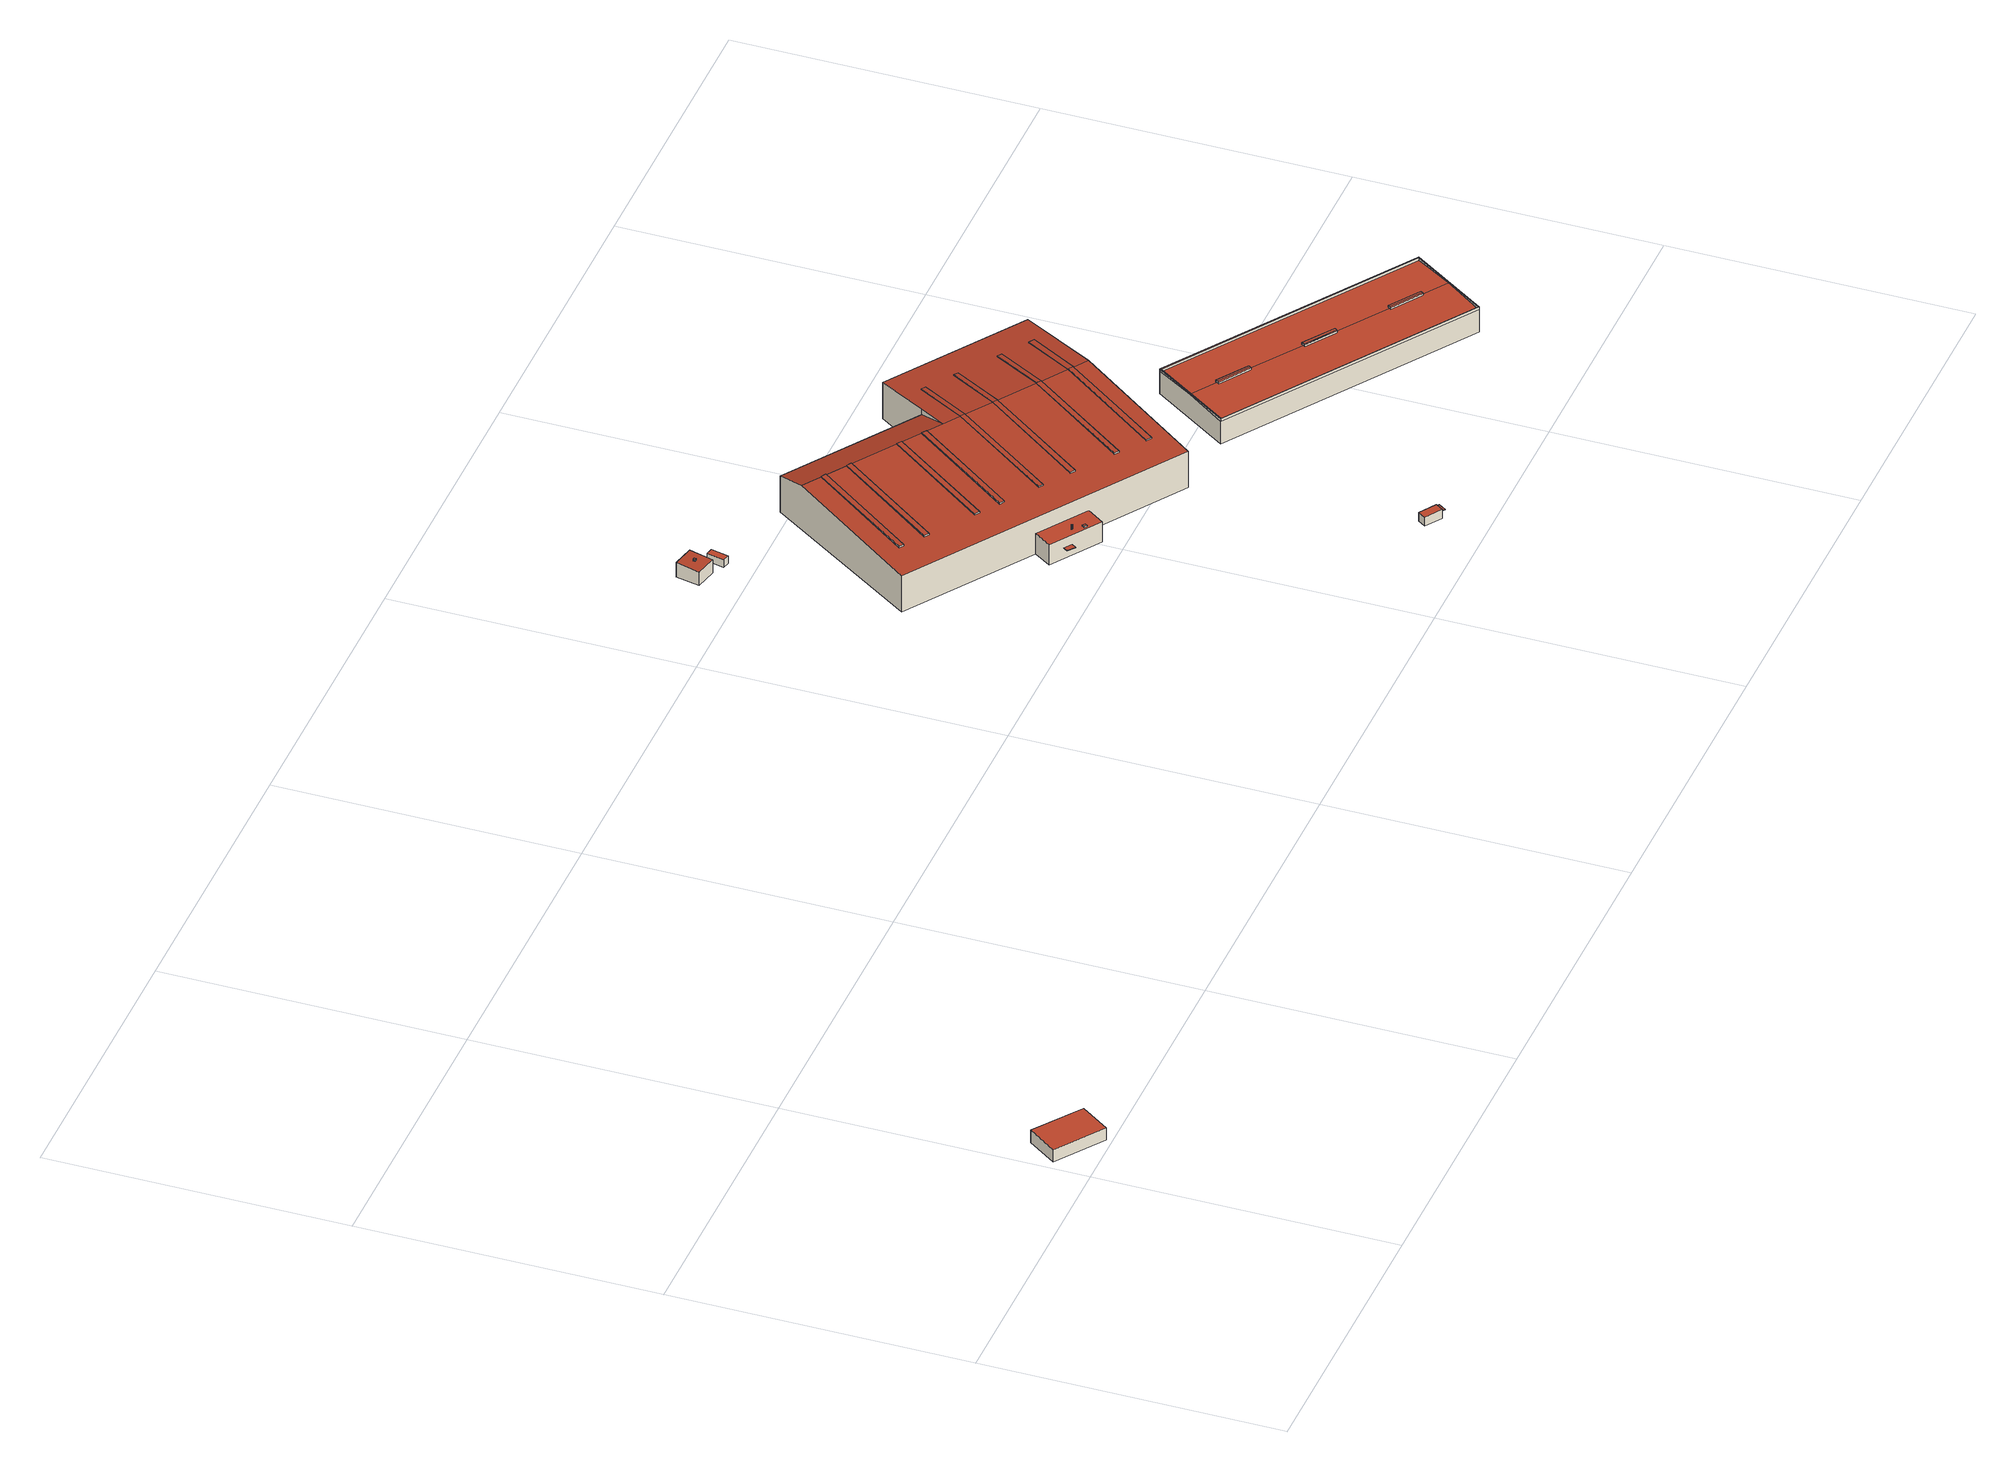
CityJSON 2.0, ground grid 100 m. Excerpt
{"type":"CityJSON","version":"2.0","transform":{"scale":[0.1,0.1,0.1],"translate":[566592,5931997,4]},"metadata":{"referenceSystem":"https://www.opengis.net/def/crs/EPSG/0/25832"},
"CityObjects":{
"building1":{"type":"Building","attributes":{"Grundfläche 2D":"234.494460","Grundhöhe NN":"6.971"},"geometry":[{"type":"Solid","lod":"3","boundaries":[[[[0,1,2,3]],[[4,5,3,2]],[[5,6,0,3]],[[6,7,1,0]],[[7,4,2,1]],[[7,6,5,4]]]],"semantics":{"surfaces":[{"type":"RoofSurface"},{"type":"WallSurface"},{"type":"GroundSurface"}],"values":[[0,1,1,1,1,2]]}}]},
"building2":{"type":"Building","attributes":{"Grundfläche 2D":"61.806204","Grundhöhe NN":"5.851"},"children":["building2-1"],"geometry":[{"type":"Solid","lod":"3","boundaries":[[[[8,9,10,11]],[[12,13,11,10]],[[13,14,8,11]],[[14,15,9,8]],[[15,12,10,9]],[[15,14,13,12]]]],"semantics":{"surfaces":[{"type":"RoofSurface"},{"type":"WallSurface"},{"type":"GroundSurface"}],"values":[[0,1,1,1,1,2]]}}]},
"building2-1":{"type":"BuildingInstallation","parents":["building2"],"geometry":[{"type":"MultiSurface","lod":"3","boundaries":[[[16,17,18,19]],[[19,18,20,21]],[[21,22,16,19]],[[22,23,17,16]],[[18,17,23,20]]],"semantics":{"surfaces":[{"type":"RoofSurface"},{"type":"WallSurface"}],"values":[0,1,1,1,1]}}]},
"building3":{"type":"Building","attributes":{"Grundfläche 2D":"14.506475","Grundhöhe NN":"5.823"},"geometry":[{"type":"Solid","lod":"3","boundaries":[[[[24,25,26,27]],[[28,29,27,26]],[[29,30,24,27]],[[30,31,25,24]],[[31,28,26,25]],[[31,30,29,28]]]],"semantics":{"surfaces":[{"type":"RoofSurface"},{"type":"WallSurface"},{"type":"GroundSurface"}],"values":[[0,1,1,1,1,2]]}}]},
"building4":{"type":"Building","attributes":{"Grundfläche 2D":"19.798422","Grundhöhe NN":"5.386"},"geometry":[{"type":"Solid","lod":"3","boundaries":[[[[32,33,34,35]],[[36,37,35,34]],[[37,38,32,35]],[[38,39,33,32]],[[39,36,34,33]],[[39,38,37,36]]]],"semantics":{"surfaces":[{"type":"RoofSurface"},{"type":"WallSurface"},{"type":"GroundSurface"}],"values":[[0,1,1,1,1,2]]}}]},
"building5":{"type":"Building","attributes":{"Grundfläche 2D":"3.130596","Grundhöhe NN":"8.133"},"geometry":[{"type":"Solid","lod":"3","boundaries":[[[[40,41,42,43]],[[44,45,43,42]],[[45,46,40,43]],[[46,47,41,40]],[[47,44,42,41]],[[47,46,45,44]]]],"semantics":{"surfaces":[{"type":"RoofSurface"},{"type":"WallSurface"},{"type":"GroundSurface"}],"values":[[0,1,1,1,1,2]]}}]},
"building6":{"type":"Building","attributes":{"Grundfläche 2D":"7856.985399","Grundhöhe NN":"4.659"},"children":["building6-1","building6-2","building6-3"],"geometry":[{"type":"Solid","lod":"3","boundaries":[[[[48,49,50,51,52,53,54]],[[55,56,51,50]],[[57,58,59,60]],[[59,61,62,60]],[[63,64,65,66]],[[67,68,69,70,71,72,73,74,75,76,77,78,79,80,81,82,83,84,85,86,87,88],[89,90,91,92,86],[93,94,95,96],[97,98,99,100],[101,102,103,104]],[[86,92,89]],[[105,106,107,72,71,108,109,110,111,112,68,67,113,114,115,85,84,116,117,118,119,120,121,81,80,122,123,124,125,126,127,76,75,128,129]],[[130,86,85,131]],[[132,133,134,135]],[[136,137,138,139]],[[140,141,142,143]],[[141,144,145,146,147,142]],[[148,149,150,151]],[[152,151,150]],[[150,153,154,155,152]],[[156,157,158,159]],[[160,161,162,163]],[[85,115,131]],[[48,124,123,122,80,50,49]],[[55,50,80,79]],[[79,78,56,55]],[[52,51,56,78,77,76,127,126,125,54,53]],[[125,124,48,54]],[[91,90,135,134]],[[132,135,90,89]],[[89,92,133,132]],[[134,133,92,91]],[[101,104,139,138]],[[136,139,104,103]],[[103,102,137,136]],[[138,137,102,101]],[[109,108,71,70,145,144,141,140,110]],[[70,69,146,145]],[[142,147,146,69,68,112,111,143]],[[111,110,140,143]],[[83,82,58,57]],[[82,81,59,58]],[[120,119,61,59,81,121]],[[119,118,62,61]],[[57,60,62,118,117,116,84,83]],[[66,65,96,95]],[[63,66,95,94]],[[64,63,94,93]],[[65,64,93,96]],[[74,73,149,148]],[[149,73,72,150]],[[107,106,153,150,72]],[[106,105,154,153]],[[105,129,128,75,74,148,151,152,155,154]],[[99,98,159,158]],[[156,159,98,97]],[[97,100,157,156]],[[158,157,100,99]],[[161,160,164,165]],[[161,165,166,162]],[[163,162,166,167]],[[168,113,67,88,169,170]],[[114,113,168,171]],[[131,115,114,171,172]],[[130,131,172,173]],[[87,86,130,173,174]],[[160,163,167,169,88,87,174,164]],[[170,169,167,166,165,164,174,173,172,171,168]]]],"semantics":{"surfaces":[{"type":"RoofSurface"},{"type":"WallSurface"},{"type":"GroundSurface"}],"values":[[0,0,0,0,0,0,0,0,0,0,0,0,0,0,0,0,0,0,1,1,1,1,1,1,1,1,1,1,1,1,1,1,1,1,1,1,1,1,1,1,1,1,1,1,1,1,1,1,1,1,1,1,1,1,1,1,1,1,1,1,1,1,1,2]]}}]},
"building6-1":{"type":"BuildingInstallation","parents":["building6"],"geometry":[{"type":"MultiSurface","lod":"3","boundaries":[[[175,176,177,178]],[[178,177,179,180]],[[175,178,180,181]],[[176,175,181,182]],[[177,176,182,179]]],"semantics":{"surfaces":[{"type":"RoofSurface"},{"type":"WallSurface"}],"values":[0,1,1,1,1]}}]},
"building6-2":{"type":"BuildingInstallation","parents":["building6"],"geometry":[{"type":"MultiSurface","lod":"3","boundaries":[[[183,184,185,186,187,188,189,190,191,192,193,194,195,196]],[[184,183,197,198]],[[185,184,198,199]],[[186,185,199,200]],[[187,186,200,201]],[[188,187,201,202]],[[189,188,202,203]],[[190,189,203,204]],[[191,190,204,205]],[[192,191,205,206]],[[193,192,206,207]],[[194,193,207,208]],[[195,194,208,209]],[[196,195,209,210]],[[183,196,210,197]]],"semantics":{"surfaces":[{"type":"RoofSurface"},{"type":"WallSurface"}],"values":[0,1,1,1,1,1,1,1,1,1,1,1,1,1,1]}}]},
"building6-3":{"type":"BuildingInstallation","parents":["building6"],"geometry":[{"type":"MultiSurface","lod":"3","boundaries":[[[211,212,213,214]],[[215,216,213,212]],[[216,217,214,213]],[[217,218,211,214]],[[218,215,212,211]],[[215,218,217,216]]],"semantics":{"surfaces":[{"type":"RoofSurface"},{"type":"WallSurface"},{"type":"OuterCeilingSurface"}],"values":[0,1,1,1,1,2]}}]},
"building7":{"type":"Building","attributes":{"Grundfläche 2D":"2999.252010","Grundhöhe NN":"6.050"},"geometry":[{"type":"Solid","lod":"3","boundaries":[[[[219,220,221,222]],[[223,224,221,220,225,226,219,222,227,228]],[[229,230,231,232]],[[229,233,234,230]],[[235,236,233]],[[236,234,233]],[[237,238,239]],[[240,238,237]],[[237,241,242,243,240]],[[242,244,245,243]],[[246,247,248,249,250,251,252,253,254,255,256,257,258,259,260,261,262,263,264]],[[252,265,266,267,247,246,268,269,262,261,270,271,257,256,272,273,253]],[[274,275,276,277]],[[275,274,278,279,280]],[[281,279,278]],[[282,279,281]],[[283,284,222,221]],[[220,219,269,268]],[[221,224,285,283]],[[264,225,220,268,246]],[[226,225,264,263]],[[263,262,269,219,226]],[[227,222,284,286]],[[287,288,228,227,286]],[[288,289,223,228]],[[290,285,224,223,289]],[[249,248,247,267,235,233,229,232]],[[267,266,236,235]],[[266,265,252,251,250,231,230,234,236]],[[250,249,232,231]],[[254,253,273,244,242,241,237,239]],[[273,272,245,244]],[[243,245,272,256,255,238,240]],[[255,254,239,238]],[[274,277,258,257,271,281,278]],[[271,270,282,281]],[[270,261,260,259,276,275,280,279,282]],[[259,258,277,276]],[[289,288,291,292]],[[285,290,289,292,293]],[[294,286,284,283,285,293,295]],[[291,288,287,286,294]],[[295,293,292,291,294]]]],"semantics":{"surfaces":[{"type":"RoofSurface"},{"type":"WallSurface"},{"type":"GroundSurface"}],"values":[[0,0,0,0,0,0,0,0,0,0,0,0,0,0,0,0,1,1,1,1,1,1,1,1,1,1,1,1,1,1,1,1,1,1,1,1,1,1,1,1,1,1,2]]}}]}
},
"vertices":[
[232,107,76],[74,219,76],[4,121,76],[163,9,76],[4,121,30],[163,9,30],[232,107,30],[74,219,30],
[2376,2128,68],[2450,2112,68],[2467,2193,72],[2394,2209,72],[2467,2193,19],[2394,2209,19],[2376,2128,19],[2450,2112,19],
[2429,2164,77],[2423,2165,77],[2421,2158,77],[2428,2157,77],[2421,2158,70],[2428,2157,70],[2429,2164,70],[2423,2165,70],
[2512,2086,46],[2525,2145,47],[2502,2150,47],[2488,2092,46],[2502,2150,18],[2488,2092,18],[2512,2086,18],[2525,2145,18],
[3473,149,47],[3490,174,47],[3435,210,47],[3418,185,47],[3435,210,14],[3418,185,14],[3473,149,14],[3490,174,14],
[3498,168,43],[3490,174,43],[3473,149,43],[3482,143,43],[3473,149,41],[3482,143,41],[3498,168,41],[3490,174,41],
[3464,1713,157],[3451,1695,160],[3351,1546,177],[3365,1536,177],[3366,1537,177],[3404,1595,170],[3478,1704,157],[3128,1215,154],[3143,1205,154],[3029,1280,153],[3043,1271,153],[3266,1604,177],[3251,1613,177],[3377,1771,157],[3363,1780,157],[3145,1682,178],[3131,1692,178],[2909,1361,154],[2924,1352,154],[3648,1348,175],[3601,1379,175],[3378,1046,149],[3361,1057,149],[3584,1390,175],[3501,1446,175],[3278,1114,149],[3264,1124,149],[3486,1456,175],[3366,1537,175],[3365,1536,175],[3143,1205,149],[3128,1215,149],[3351,1546,175],[3266,1604,175],[3043,1271,149],[3029,1280,149],[3251,1613,175],[3198,1649,175],[2761,1941,175],[2477,1516,142],[3363,923,142],[2913,1838,175],[2691,1507,149],[2677,1517,149],[2898,1848,175],[3131,1692,175],[3145,1682,175],[2924,1352,149],[2909,1361,149],[3068,1734,175],[2847,1403,149],[2832,1413,149],[3054,1744,175],[2599,1570,149],[2820,1900,175],[2835,1891,175],[2613,1560,149],[3598,1623,154],[3612,1613,154],[3521,1477,171],[3585,1391,175],[3593,1403,173],[3696,1557,154],[3713,1546,153],[3607,1389,174],[3821,1606,142],[3372,1907,142],[3261,1740,164],[3306,1695,165],[3326,1725,162],[3363,1780,154],[3377,1771,154],[3344,1721,161],[3318,1682,166],[3392,1607,168],[3451,1695,157],[3464,1713,154],[3478,1704,154],[3469,1691,156],[3404,1595,168],[3487,1457,175],[3508,1489,171],[2823,2034,142],[3261,1740,142],[2913,1838,178],[2898,1848,178],[2677,1517,154],[2691,1507,154],[2835,1891,178],[2820,1900,178],[2599,1570,154],[2613,1560,154],[3696,1557,158],[3585,1391,177],[3601,1380,177],[3713,1546,158],[3584,1390,177],[3361,1057,153],[3378,1046,153],[3601,1379,177],[3264,1124,154],[3278,1114,154],[3501,1446,177],[3486,1456,177],[3487,1457,177],[3612,1613,157],[3598,1623,157],[3508,1489,173],[3068,1734,178],[3054,1744,178],[2832,1413,154],[2847,1403,154],[2890,1239,84],[2852,1181,82],[3016,1071,82],[3055,1129,84],[2890,1239,7],[2852,1181,7],[3016,1071,7],[3055,1129,7],[3821,1606,7],[3363,923,7],[3648,1348,7],[3372,1907,7],[3261,1740,7],[2823,2034,7],[2477,1516,7],
[2984,1115,87],[2975,1121,87],[2970,1112,87],[2979,1106,87],[2970,1112,82],[2979,1106,82],[2984,1115,83],[2975,1121,83],
[2950,1146,100],[2949,1146,100],[2948,1146,100],[2948,1145,100],[2947,1145,100],[2947,1144,100],[2948,1144,100],[2948,1143,100],[2949,1143,100],[2950,1143,100],[2951,1143,100],[2951,1144,100],[2951,1145,100],[2951,1146,100],[2950,1146,83],[2949,1146,83],[2948,1146,83],[2948,1145,83],[2947,1145,83],[2947,1144,83],[2948,1144,83],[2948,1143,83],[2949,1143,83],[2950,1143,83],[2951,1143,83],[2951,1144,83],[2951,1145,83],[2951,1146,83],
[2910,1117,50],[2922,1134,50],[2896,1152,50],[2885,1135,50],[2922,1134,48],[2896,1152,48],[2885,1135,48],[2910,1117,48],
[3760,1155,113],[4554,622,113],[4557,626,113],[3763,1159,113],[4385,366,113],[4559,624,113],[4384,369,113],[3591,902,113],[3761,1161,113],[3587,902,113],[4387,548,120],[4286,615,120],[4284,612,118],[4385,546,118],[4391,554,120],[4290,621,120],[4393,557,118],[4292,624,118],[4121,726,120],[4019,791,118],[4119,723,118],[4021,794,120],[4123,728,120],[4125,732,120],[4025,800,120],[4127,735,118],[4027,803,118],[4469,495,112],[4388,550,112],[4387,548,112],[4385,546,111],[4284,612,111],[4286,615,112],[4288,617,112],[4123,728,112],[4119,723,111],[4019,791,111],[4022,796,112],[3857,908,112],[3854,902,111],[3753,969,111],[3755,972,111],[3757,975,112],[3676,1030,112],[3591,902,105],[4384,369,105],[4290,621,111],[4292,624,111],[4393,557,111],[4554,622,105],[3760,1155,105],[3761,981,111],[3861,914,111],[4027,803,111],[4127,735,111],[3855,905,120],[3755,972,120],[3753,969,118],[3854,902,118],[3859,910,120],[3759,978,120],[3757,975,120],[3861,914,118],[3761,981,118],[4557,626,105],[3763,1159,105],[4559,624,105],[3761,1161,105],[3674,1031,112],[3587,902,105],[4385,366,105],[4471,494,112],[3587,902,20],[4385,366,20],[4559,624,20],[3761,1161,20],[3763,1159,20]
]}
